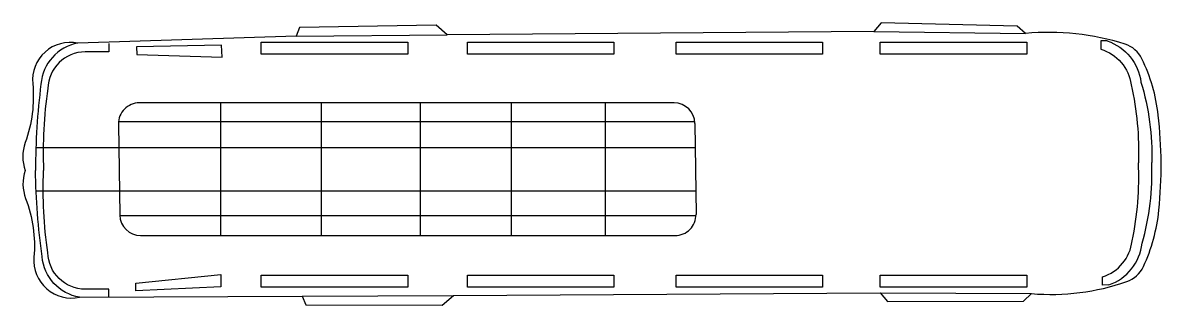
# Model space of a CAD drawing. Extents: x 0 to 10.9, y -1.3 to 1.4.
import ezdxf

# ---------------------------------------------------------------- set-up
doc = ezdxf.new("R2010")
doc.units = 0
doc.layers.add('SIMBOLI', color=2, linetype='CONTINUOUS')
doc.layers.add('SIMBOLI_IB', color=2, linetype='CONTINUOUS')

msp = doc.modelspace()

# ---------------------------------------------------------------- linework, layer by layer
at = {"layer": 'SIMBOLI', "color": 0}
msp.add_lwpolyline([(9.603, 1.317), (9.524, 1.388), (8.219, 1.42), (8.148, 1.337), (4.052, 1.304), (3.944, 1.395), (2.634, 1.373), (2.601, 1.29), (0.505, 1.224, 0.50368), (0.072, 0.834, -0.111291), (0, 0.268, 0.175807), (0, 0, 0.175807), (0.004, -0.268, -0.111291), (0.084, -0.833, 0.50368), (0.522, -1.217), (2.66, -1.207), (2.694, -1.29), (4.004, -1.294), (4.111, -1.2), (8.207, -1.176), (8.279, -1.258), (9.584, -1.254), (9.662, -1.182, 0.104205), (10.575, -1.067, 0.20307), (10.735, -0.923, 0.084555), (10.884, -0.38, 0.025545), (10.906, 0.076, 0.025545), (10.878, 0.533, 0.084555), (10.721, 1.074, 0.20307), (10.559, 1.215, 0.09973)], format="xyb", close=True, dxfattribs=at)
at = {"layer": 'SIMBOLI_IB', "color": 0}
for p, q in [((8.148, 1.337), (9.603, 1.317)), ((2.601, 1.29), (4.052, 1.304)), ((6.229, 0.65), (1.095, 0.65)), ((1.874, 0.65), (1.874, -0.624)), ((2.84, 0.65), (2.84, -0.624)), ((3.792, 0.65), (3.792, -0.624)), ((4.666, 0.65), (4.666, -0.624)), ((5.569, 0.65), (5.569, -0.624)), ((6.429, 0.467), (0.895, 0.467)), ((0.895, 0.447), (0.908, -0.427)), ((6.429, 0.453), (6.44, -0.421)), ((6.432, 0.218), (0.103, 0.218)), ((6.437, -0.198), (0.105, -0.198)), ((6.44, -0.435), (0.909, -0.435)), ((1.108, -0.624), (6.24, -0.624)), ((2.66, -1.207), (4.111, -1.2)), ((8.207, -1.176), (9.662, -1.182))]:
    msp.add_line(p, q, dxfattribs=at)
for points in [[(0.505, 1.224, 0.341663), (0.151, 0.83, 0.031314), (0.099, 0.001, -0.003683)], [(0.804, 1.219), (0.804, 1.14), (0.576, 1.14, 0.404777), (0.217, 0.788, 0.048224), (0.177, 0.001, -0.025571)], [(10.389, 1.245), (10.326, 1.245), (10.326, 1.166, -0.297448), (10.617, 0.824, -0.066664), (10.687, 0.075, -0.928253)], [(10.389, 1.245, -0.287049), (10.712, 0.849, -0.080784), (10.815, 0.076, -0.966191)], [(0.522, -1.217, -0.341663), (0.162, -0.827, -0.031314), (0.099, 0.001, 0.003683)], [(10.405, -1.099), (10.343, -1.1), (10.342, -1.021, 0.297448), (10.627, -0.676, 0.066664), (10.687, 0.075, 0.928253)], [(10.405, -1.099, 0.287049), (10.723, -0.699, 0.080784), (10.815, 0.076, 0.966191)], [(0.804, -1.219), (0.804, -1.14), (0.576, -1.14, -0.404777), (0.217, -0.788, -0.048224), (0.177, -0.001, 0.025571)]]:
    msp.add_lwpolyline(points, format="xyb", dxfattribs=at)
for points in [[(1.892, 1.089), (1.884, 1.206), (1.068, 1.189), (1.073, 1.114)], [(3.672, 1.118), (2.266, 1.118), (2.266, 1.233), (3.672, 1.233)], [(5.651, 1.118), (4.246, 1.118), (4.246, 1.233), (5.651, 1.233)], [(7.656, 1.118), (6.25, 1.118), (6.25, 1.233), (7.656, 1.233)], [(9.615, 1.118), (8.209, 1.118), (8.209, 1.233), (9.615, 1.233)], [(1.877, -0.999), (1.877, -1.116), (1.062, -1.156), (1.062, -1.081)], [(3.672, -1.119), (2.266, -1.119), (2.266, -1.004), (3.672, -1.004)], [(5.651, -1.119), (4.246, -1.119), (4.246, -1.004), (5.651, -1.004)], [(7.656, -1.119), (6.25, -1.119), (6.25, -1.004), (7.656, -1.004)], [(9.615, -1.119), (8.209, -1.119), (8.209, -1.004), (9.615, -1.004)]]:
    msp.add_lwpolyline(points, close=True, dxfattribs=at)
for centre, start, end in [((1.095, 0.45), 90, 180.8816), ((6.229, 0.45), 0.6803, 90), ((1.108, -0.424), 180.8816, 270), ((6.24, -0.424), 270, 0.6803)]:
    msp.add_arc(centre, 0.2, start, end, dxfattribs=at)

doc.saveas('drawing.dxf')
